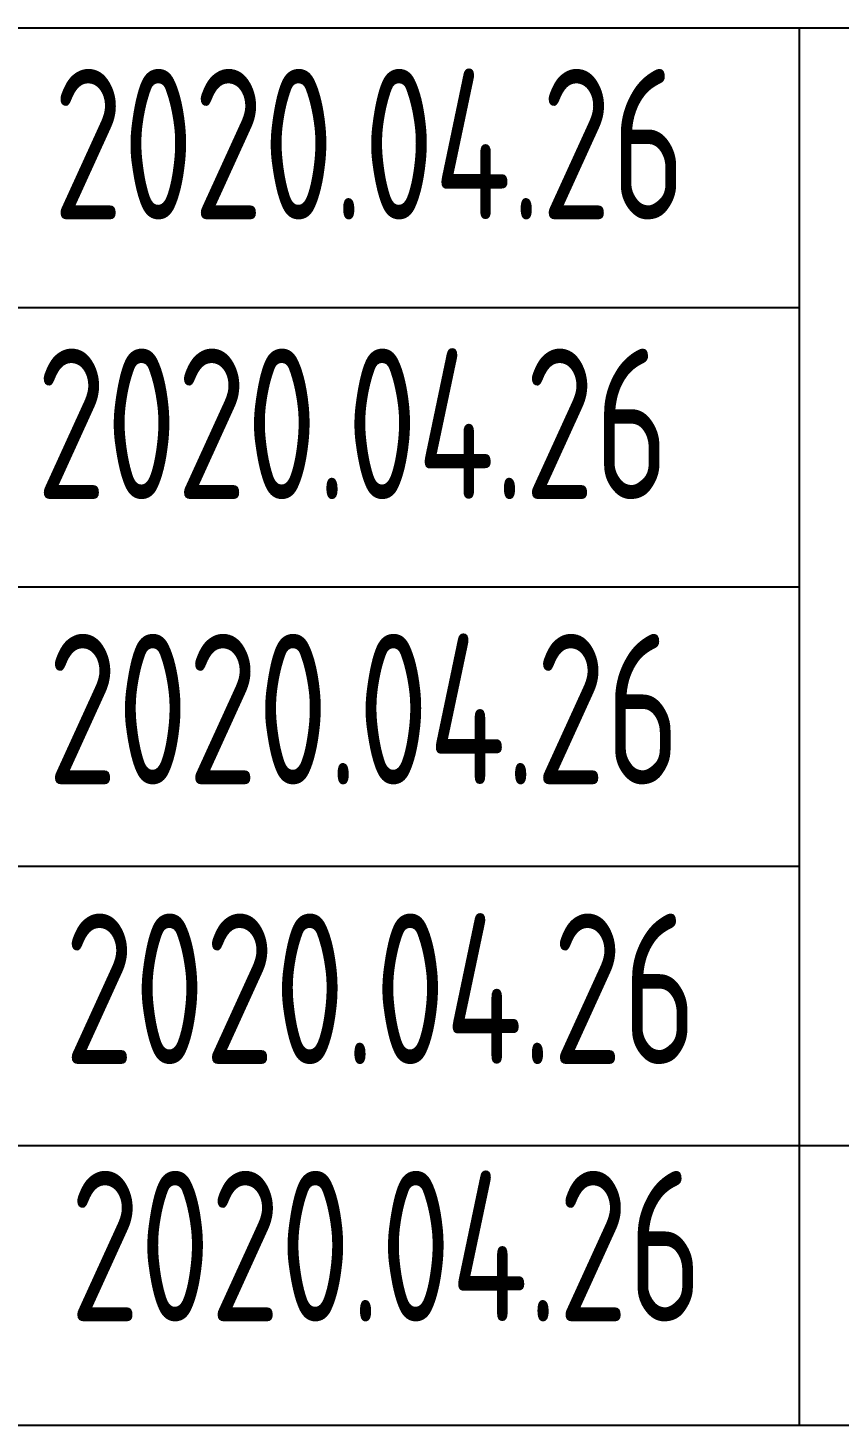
# Model space of a CAD drawing. Extents: x 5279878 to 5976284, y -275259 to -27697.
# Drawn here: x 5637653 to 5639540, y -249520 to -246270 of the extents above; entities that cross this region are included whole.
import ezdxf
from ezdxf.enums import TextEntityAlignment as Align

# ---------------------------------------------------------------- set-up
doc = ezdxf.new("R2010")
doc.units = 0
doc.header["$LTSCALE"] = 1000
doc.header["$MEASUREMENT"] = 0
doc.linetypes.add('2', pattern=[18.5, 12, -3, 0.5, -3])
doc.layers.get('0').update_dxf_attribs({"linetype": 'CONTINUOUS'})
doc.styles.add('sceie', font='sceie.shx', dxfattribs={"width": 0.7, "bigfont": 'sceic.shx'})

# ---------------------------------------------------------------- blocks, each defined once
blk = doc.blocks.new('qm')
at = {"style": 'sceie', "width": 0.8}
for p in [(-941169.6, -984626.3), (-941208.7, -985276.9), (-941182.6, -985940.5), (-941143.6, -986591.1), (-941130.5, -987189.7)]:
    blk.add_attdef('2020.04.26', text='', height=350, dxfattribs=at).set_placement(p, align=Align.MIDDLE)

msp = doc.modelspace()

# ---------------------------------------------------------------- linework, layer by layer
for p, q in [((5633948.1, -246269.8), (5651948.1, -246269.8)), ((5639448.1, -249519.8), (5639448.1, -246269.8)), ((5633948.1, -246919.8), (5639448.1, -246919.8)), ((5633948.1, -247569.8), (5639448.1, -247569.8)), ((5633948.1, -248219.8), (5639448.1, -248219.8)), ((5633948.1, -248869.8), (5651948.1, -248869.8)), ((5633948.1, -249519.8), (5651948.1, -249519.8))]:
    msp.add_line(p, q)

# ---------------------------------------------------------------- block references
at = {"color": 4, "linetype": '2'}
ref = msp.add_blockref('qm', (6579617, 738086.7), dxfattribs=at)
ref.add_attrib('2020.04.26', '2020.04.26', dxfattribs={"height": 350, "style": 'sceie', "width": 0.8}).set_placement((5638486.5, -249103), align=Align.MIDDLE)
ref.add_attrib('2020.04.26', '2020.04.26', dxfattribs={"height": 350, "style": 'sceie', "width": 0.8}).set_placement((5638473.5, -248504.4), align=Align.MIDDLE)
ref.add_attrib('2020.04.26', '2020.04.26', dxfattribs={"height": 350, "style": 'sceie', "width": 0.8}).set_placement((5638434.4, -247853.8), align=Align.MIDDLE)
ref.add_attrib('2020.04.26', '2020.04.26', dxfattribs={"height": 350, "style": 'sceie', "width": 0.8}).set_placement((5638408.4, -247190.2), align=Align.MIDDLE)
ref.add_attrib('2020.04.26', '2020.04.26', dxfattribs={"height": 350, "style": 'sceie', "width": 0.8}).set_placement((5638447.4, -246539.6), align=Align.MIDDLE)

doc.saveas('drawing.dxf')
